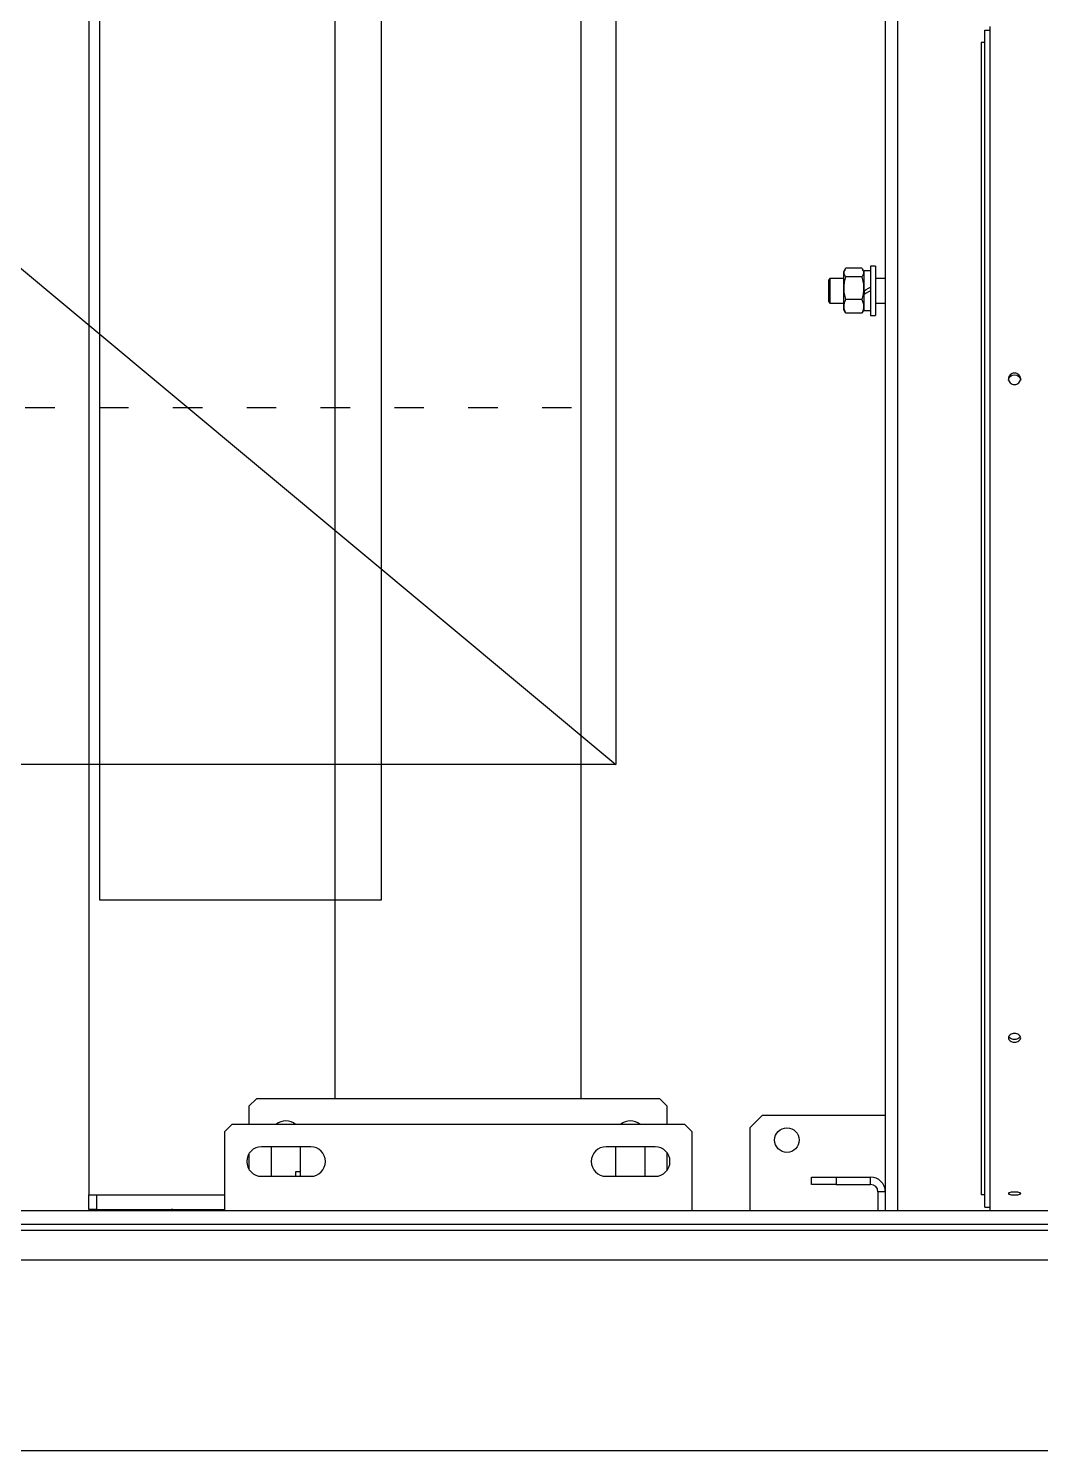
# Model space of a CAD drawing. Header units: millimetres. Extents: x 6622 to 532820, y 3370 to 359312.
# Drawn here: x 469961 to 470373, y 310842 to 311420 of the extents above; entities that cross this region are included whole.
import ezdxf

# ---------------------------------------------------------------- set-up
doc = ezdxf.new("R2010")
doc.units = ezdxf.units.MM
doc.linetypes.add('ACAD_ISO03W100', pattern=[30, 12, -18])

# ---------------------------------------------------------------- blocks, each defined once
blk = doc.blocks.new('A$C6F3A12F4')
at = {"color": 2, "linetype": 'Continuous', "lineweight": 25}
for p, q in [((3685.7, 3475), (3685.7, 225)), ((3691.1, 225), (3691.1, 3475)), ((3693.7, 3475), (3693.7, 225)), ((3705.7, 3475), (3705.7, 225)), ((3783.1, 225), (3783.1, 3475)), ((3204.7, 1352), (3685.7, 1352)), ((3206.2, 1350), (3206.2, 1352)), ((3684.2, 1350), (3684.2, 1352)), ((3684.2, 1350), (3206.2, 1350)), ((3211.2, 1350), (3211.2, 1348.5)), ((3211.2, 1348.5), (3679.2, 1348.5)), ((3679.2, 1350), (3679.2, 1348.5)), ((2861.2, 1314.5), (3685.7, 1314.5)), ((2861.2, 1309.5), (3678, 1309.5)), ((3302, 1305.5), (3302, 1303.5)), ((3302, 1305.5), (3322, 1305.5)), ((3307, 1309.5), (3307, 1305.5)), ((3317, 1305.5), (3317, 1309.5)), ((3322, 1303.5), (3322, 1305.5)), ((3647, 1309.5), (3647, 1259.5)), ((3678, 1309.5), (3678, 1306.5)), ((3678, 1309.5), (3685.7, 1309.5)), ((3678, 1306.5), (3685.7, 1306.5)), ((3302, 1303.5), (3322, 1303.5)), ((3302.84, 1299.97), (3302.84, 1293.43)), ((3304.37, 1300.9), (3303.31, 1300.28)), ((3303.95, 1303.5), (3303.95, 1300.9)), ((3312, 1300.9), (3303.95, 1300.9)), ((3306.37, 1299.97), (3306.37, 1293.43)), ((3312, 1300.9), (3313.5, 1300.9)), ((3320.05, 1300.9), (3313.5, 1300.9)), ((3315.53, 1299.97), (3315.53, 1293.43)), ((3320.66, 1300.3), (3319.63, 1300.9)), ((3320.05, 1300.9), (3320.05, 1303.5)), ((3321.16, 1299.97), (3321.16, 1293.43)), ((3675, 1303.5), (3672, 1303.5)), ((3672, 1289.5), (3672, 1303.5)), ((3675, 1289.5), (3675, 1303.5)), ((3303.31, 1293.12), (3304.37, 1292.5)), ((3304.37, 1292.5), (3314.91, 1292.5)), ((3307, 1292.5), (3307, 1287)), ((3314.91, 1292.5), (3319.63, 1292.5)), ((3317, 1287), (3317, 1292.5)), ((3319.63, 1292.5), (3320.66, 1293.1)), ((3672, 1289.5), (3675, 1289.5)), ((3672, 1279.5), (3672, 1289.5)), ((3675, 1289.5), (3675, 1279.5)), ((3307, 1287), (3307.5, 1286.5)), ((3307, 1287), (3317, 1287)), ((3316.5, 1286.5), (3307.5, 1286.5)), ((3316.5, 1286.5), (3317, 1287)), ((3675, 1279.5), (3672, 1279.5)), ((3647, 1259.5), (3652, 1254.5)), ((3652, 1254.5), (3685.7, 1254.5)), ((3653.7, 1231), (3650.7, 1228)), ((3685.7, 1231), (3653.7, 1231)), ((3650.7, 1228), (3650.7, 1044)), ((3643.2, 1220.91), (3640.2, 1217.91)), ((3650.7, 1220.91), (3643.2, 1220.91)), ((3669.15, 1220.91), (3662.25, 1220.91)), ((3640.2, 1217.91), (3640.2, 1053.91)), ((3659.7, 1216), (3659.7, 1196)), ((3671.7, 1196), (3671.7, 1216)), ((3671.7, 1211.91), (3659.7, 1211.91)), ((3659.7, 1199.91), (3671.7, 1199.91)), ((3640.2, 1185.91), (2630.2, 1185.91)), ((3640.2, 1085.91), (2630.2, 1085.91)), ((3659.7, 1076), (3659.7, 1056)), ((3671.7, 1056), (3671.7, 1076)), ((3671.7, 1071.91), (3659.7, 1071.91)), ((3669.7, 1069.91), (3669.7, 1071.91)), ((3671.7, 1069.91), (3669.7, 1069.91)), ((3659.7, 1059.91), (3671.7, 1059.91)), ((3640.2, 1053.91), (3643.2, 1050.91)), ((3643.2, 1050.91), (3650.7, 1050.91)), ((3662.53, 1050.91), (3668.87, 1050.91)), ((3650.7, 1044), (3653.7, 1041)), ((3653.7, 1041), (3685.7, 1041)), ((3679.2, 988.91), (3679.2, 1041)), ((3679.2, 985.91), (3679.2, 1041)), ((3685.2, 988.91), (3685.2, 1041)), ((3679.2, 988.91), (3685.2, 988.91)), ((3685.2, 988.91), (3685.2, 985.91)), ((2515.72, 985.91), (3679.2, 985.91)), ((3685.2, 985.91), (3679.2, 985.91))]:
    blk.add_line(p, q, dxfattribs=at)
at = {"color": 2, "linetype": 'Continuous', "lineweight": 25, "flags": 128}
for points in [[(3348.38, 1359.5), (3348.38, 1359.5), (3347.5, 1359.68), (3346.77, 1360.23), (3346.27, 1361.04), (3346.11, 1362), (3346.27, 1362.96), (3346.77, 1363.77), (3347.5, 1364.32), (3348.38, 1364.5), (3348.38, 1364.5)], [(3312, 1300.9), (3311.5, 1301.77), (3311, 1302.64), (3310.5, 1303.5)], [(3312, 1303.5), (3312.5, 1302.63), (3313, 1301.76), (3313.5, 1300.9)]]:
    blk.add_lwpolyline(points, dxfattribs=at)
at = {"color": 2, "linetype": 'Continuous', "lineweight": 25}
blk.add_circle((3657, 1269.5), 5, dxfattribs=at)
for centre, radius, start, end in [((3678, 1303.5), 6, 90, 180), ((3678, 1303.5), 3, 90, 180), ((3665.7, 1216), 6, 0, 180), ((3655.2, 1205.91), 6, 138.59038, 221.40962), ((3665.7, 1196), 6, 180, 0), ((3665.7, 1076), 6, 0, 180), ((3655.2, 1065.91), 6, 138.59038, 221.40962), ((3665.7, 1056), 6, 180, 0), ((3690.2, 1020), 5, 180, 205.84193)]:
    blk.add_arc(centre, radius, start, end, dxfattribs=at)
for points, knots in [([(3347.77, 1364.5), (3348.07, 1364.47), (3348.67, 1364.4), (3349.43, 1363.81), (3349.96, 1362.99), (3350.12, 1362), (3349.96, 1361.01), (3349.43, 1360.19), (3348.68, 1359.62), (3347.77, 1359.44), (3346.87, 1359.62), (3346.12, 1360.19), (3345.59, 1361.01), (3345.43, 1362), (3345.59, 1362.99), (3346.12, 1363.81), (3346.87, 1364.4), (3347.47, 1364.47), (3347.77, 1364.5)], [0, 0, 0, 0, 0.062401, 0.124899, 0.187551, 0.24991, 0.312521, 0.37493, 0.437531, 0.499949, 0.5626, 0.624958, 0.687617, 0.749982, 0.812564, 0.874997, 0.937384, 1, 1, 1, 1]), ([(3615.47, 1364.5), (3615.7, 1364.47), (3616.17, 1364.4), (3616.75, 1363.81), (3617.15, 1362.99), (3617.27, 1362), (3617.15, 1361.01), (3616.75, 1360.19), (3616.17, 1359.62), (3615.47, 1359.44), (3614.77, 1359.62), (3614.19, 1360.19), (3613.77, 1361.01), (3613.65, 1362), (3613.77, 1362.99), (3614.19, 1363.81), (3614.77, 1364.4), (3615.24, 1364.47), (3615.47, 1364.5)], [0, 0, 0, 0, 0.062402, 0.12489, 0.187549, 0.249909, 0.312521, 0.374925, 0.437538, 0.49995, 0.562605, 0.624965, 0.687619, 0.749983, 0.812564, 0.875, 0.937382, 1, 1, 1, 1]), ([(3614.94, 1364.36), (3614.99, 1364.35), (3615.26, 1364.29), (3615.67, 1363.79), (3616.08, 1362.99), (3616.2, 1362), (3616.08, 1361.01), (3615.67, 1360.21), (3615.26, 1359.72), (3614.99, 1359.65), (3614.94, 1359.64)], [0, 0, 0, 0, 0.0321923, 0.1875662, 0.3436778, 0.4993334, 0.6556174, 0.811114, 0.9667571, 1, 1, 1, 1]), ([(3678.7, 1364.5), (3678.78, 1364.47), (3678.93, 1364.4), (3679.12, 1363.81), (3679.26, 1362.99), (3679.3, 1362), (3679.26, 1361.01), (3679.12, 1360.19), (3678.93, 1359.62), (3678.7, 1359.44), (3678.46, 1359.62), (3678.26, 1360.19), (3678.11, 1361.01), (3678.07, 1362), (3678.11, 1362.99), (3678.26, 1363.81), (3678.46, 1364.4), (3678.62, 1364.47), (3678.7, 1364.5)], [0, 0, 0, 0, 0.062407, 0.124905, 0.187554, 0.249916, 0.312528, 0.374932, 0.437544, 0.499953, 0.562611, 0.624973, 0.687627, 0.74999, 0.81257, 0.87501, 0.937392, 1, 1, 1, 1]), ([(3302.84, 1299.97), (3303.27, 1300.24), (3303.98, 1300.7), (3305.02, 1300.7), (3305.77, 1300.39), (3306.22, 1300.08), (3306.37, 1299.97)], [0, 0, 0, 0, 0.363588, 0.612785, 0.868701, 1, 1, 1, 1]), ([(3306.37, 1299.97), (3307.16, 1300.18), (3308.77, 1300.59), (3311.15, 1300.75), (3313.43, 1300.52), (3314.82, 1300.15), (3315.53, 1299.97)], [0, 0, 0, 0, 0.26459, 0.534945, 0.765327, 1, 1, 1, 1]), ([(3315.53, 1299.97), (3316.02, 1300.18), (3317, 1300.59), (3318.47, 1300.75), (3319.87, 1300.52), (3320.72, 1300.15), (3321.16, 1299.97)], [0, 0, 0, 0, 0.26461, 0.534953, 0.765343, 1, 1, 1, 1]), ([(3321.16, 1299.97), (3321.01, 1300.09), (3320.84, 1300.22), (3320.67, 1300.29), (3320.66, 1300.3)], [0, 0, 0, 0, 0.908538, 1, 1, 1, 1]), ([(3306.37, 1293.43), (3306.22, 1293.32), (3305.78, 1293.01), (3305.03, 1292.7), (3303.98, 1292.7), (3303.27, 1293.16), (3302.84, 1293.43)], [0, 0, 0, 0, 0.131298, 0.380797, 0.636411, 1, 1, 1, 1]), ([(3315.53, 1293.43), (3314.73, 1293.22), (3313.13, 1292.81), (3310.74, 1292.65), (3308.47, 1292.88), (3307.07, 1293.25), (3306.37, 1293.43)], [0, 0, 0, 0, 0.264614, 0.534944, 0.765352, 1, 1, 1, 1]), ([(3321.16, 1293.43), (3320.67, 1293.22), (3319.68, 1292.81), (3318.22, 1292.65), (3316.82, 1292.88), (3315.96, 1293.25), (3315.53, 1293.43)], [0, 0, 0, 0, 0.264609, 0.534953, 0.765343, 1, 1, 1, 1]), ([(3320.66, 1293.1), (3320.67, 1293.11), (3320.84, 1293.18), (3321.01, 1293.31), (3321.16, 1293.43)], [0, 0, 0, 0, 0.0914197, 1, 1, 1, 1])]:
    blk.add_open_spline(points, degree=3, knots=knots, dxfattribs=at)
blk = doc.blocks.new('A$C2A5E29B8')
at = {"color": 3}
for p, q in [((990.37, 0), (990.37, 5125.97)), ((1104.65, 5125.97), (1104.65, 0)), ((1104.65, 0), (990.37, 0))]:
    blk.add_line(p, q, dxfattribs=at)
at = {"color": 5}
for p, q in [((0, 1055.09), (1200, 55.09)), ((1200, 1055.09), (1200, 55.09)), ((1200, 55.09), (0, 55.09))]:
    blk.add_line(p, q, dxfattribs=at)
at = {"color": 5, "linetype": 'ACAD_ISO03W100'}
blk.add_line((0, 200.19), (1200, 200.19), dxfattribs=at)

msp = doc.modelspace()

# ---------------------------------------------------------------- block references
at = {"color": 3}
msp.add_blockref('A$C2A5E29B8', (469000, 311065.654), dxfattribs=at)
at = {"color": 0, "rotation": 270}
msp.add_blockref('A$C6F3A12F4', (469000, 314625.198), dxfattribs=at)

doc.saveas('drawing.dxf')
